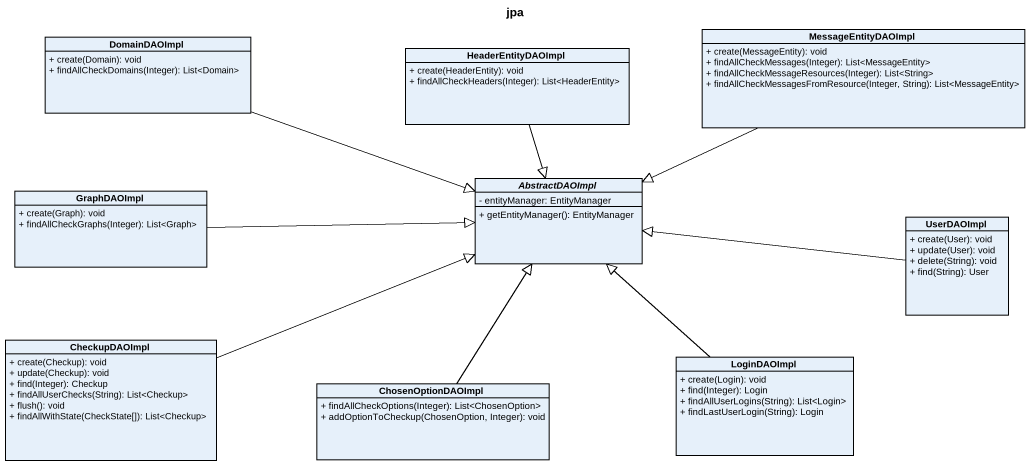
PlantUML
@startuml
title jpa
hide circle
hide empty members
skinparam classAttributeIconSize 0
class MessageEntityDAOImpl {
  + create(MessageEntity): void
  + findAllCheckMessages(Integer): List<MessageEntity>
  + findAllCheckMessageResources(Integer): List<String>
  + findAllCheckMessagesFromResource(Integer, String): List<MessageEntity>
}
class DomainDAOImpl {
  + create(Domain): void
  + findAllCheckDomains(Integer): List<Domain>
}
class HeaderEntityDAOImpl {
  + create(HeaderEntity): void
  + findAllCheckHeaders(Integer): List<HeaderEntity>
}
abstract class AbstractDAOImpl {
  - entityManager: EntityManager
  + getEntityManager(): EntityManager
}
class GraphDAOImpl {
  + create(Graph): void
  + findAllCheckGraphs(Integer): List<Graph>
}
class UserDAOImpl {
  + create(User): void
  + update(User): void
  + delete(String): void
  + find(String): User
}
class CheckupDAOImpl {
  + create(Checkup): void
  + update(Checkup): void
  + find(Integer): Checkup
  + findAllUserChecks(String): List<Checkup>
  + flush(): void
  + findAllWithState(CheckState[]): List<Checkup>
}
class LoginDAOImpl {
  + create(Login): void
  + find(Integer): Login
  + findAllUserLogins(String): List<Login>
  + findLastUserLogin(String): Login
}
class ChosenOptionDAOImpl {
  + findAllCheckOptions(Integer): List<ChosenOption>
  + addOptionToCheckup(ChosenOption, Integer): void
}
MessageEntityDAOImpl -left-|> AbstractDAOImpl
DomainDAOImpl -right-|> AbstractDAOImpl
HeaderEntityDAOImpl --|> AbstractDAOImpl
GraphDAOImpl -right-|> AbstractDAOImpl
UserDAOImpl -left-|> AbstractDAOImpl
CheckupDAOImpl -right-|> AbstractDAOImpl
LoginDAOImpl -up-|> AbstractDAOImpl
ChosenOptionDAOImpl -up-|> AbstractDAOImpl
@enduml
